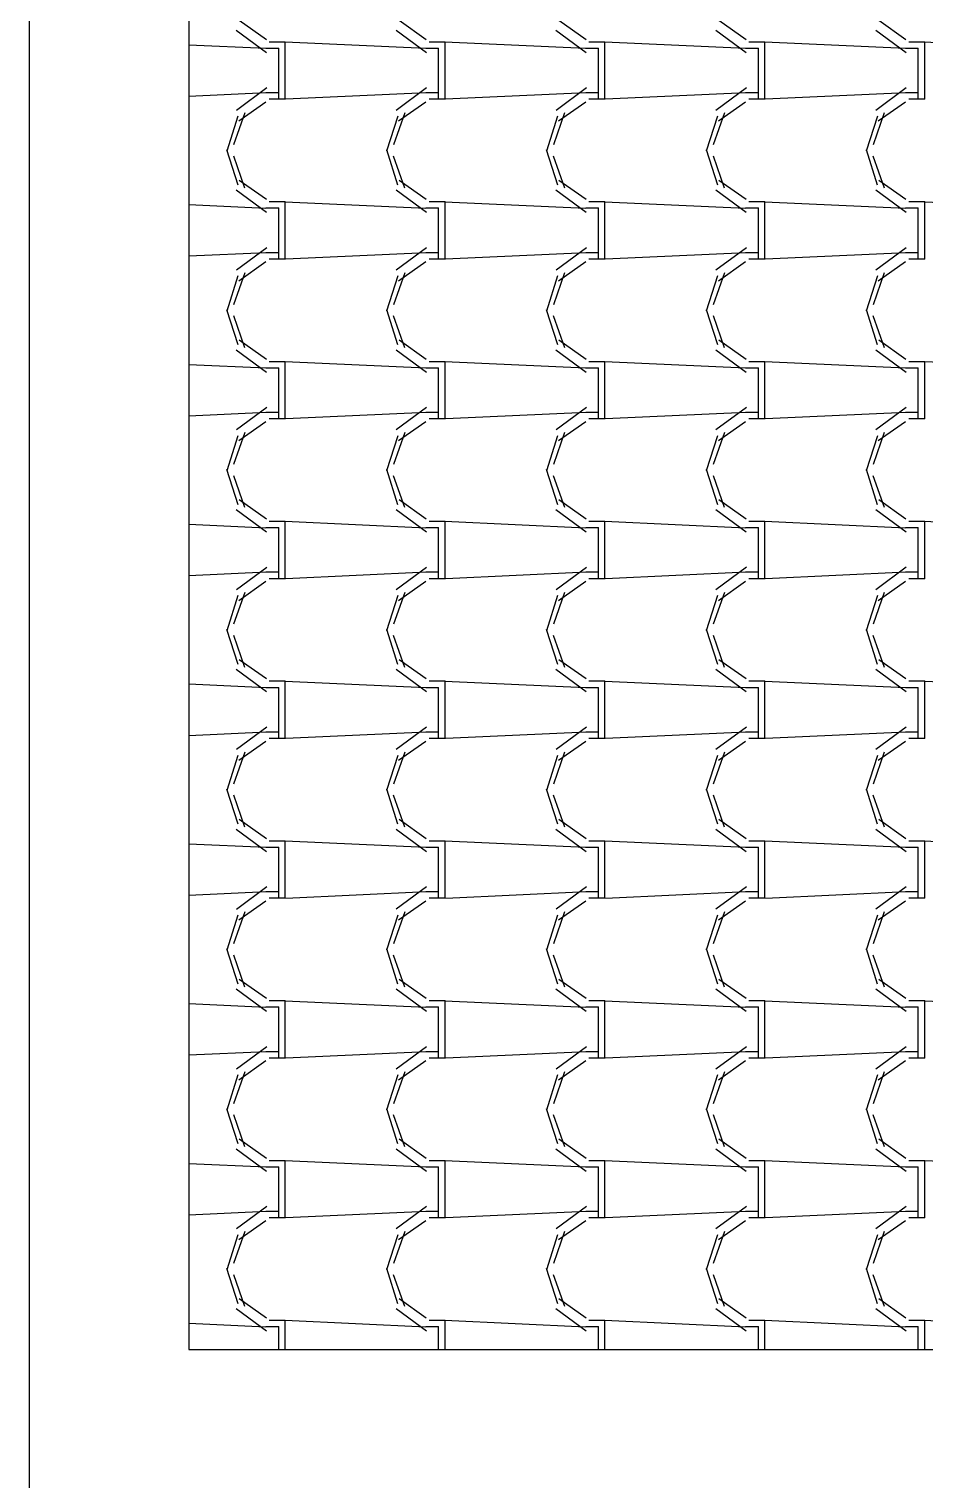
# Model space of a CAD drawing. Header units: millimetres. Extents: x -336 to -33, y -135 to 770.
# Drawn here: x -178.432 to -176.751, y 723.889 to 726.612 of the extents above; entities that cross this region are included whole.
import ezdxf

# ---------------------------------------------------------------- set-up
doc = ezdxf.new("R2010")
doc.units = ezdxf.units.MM
doc.header["$LTSCALE"] = 50
doc.header["$MEASUREMENT"] = 0
doc.layers.add('-HIDRO', color=8, linetype='CONTINUOUS')

msp = doc.modelspace()

# ---------------------------------------------------------------- linework, layer by layer
at = {"layer": '-HIDRO', "linetype": 'Continuous'}
for p, q in [((-178.4324, 747.2511), (-178.4324, 709.8333)), ((-178.1324, 746.9511), (-178.1324, 724.1333)), ((-178.0379, 726.629), (-177.9869, 726.593)), ((-177.7379, 726.629), (-177.6869, 726.593)), ((-177.4379, 726.629), (-177.3869, 726.593)), ((-177.1379, 726.629), (-177.0869, 726.593)), ((-176.8379, 726.629), (-176.7869, 726.593)), ((-178.0436, 726.6104), (-177.9866, 726.5684)), ((-177.9817, 726.5885), (-177.9517, 726.5885)), ((-177.9517, 726.4925), (-177.9517, 726.5885)), ((-177.7436, 726.6104), (-177.6866, 726.5684)), ((-177.6817, 726.5885), (-177.6517, 726.5885)), ((-177.6517, 726.4925), (-177.6517, 726.5885)), ((-177.4436, 726.6104), (-177.3866, 726.5684)), ((-177.3817, 726.5885), (-177.3517, 726.5885)), ((-177.3517, 726.4925), (-177.3517, 726.5885)), ((-177.1436, 726.6104), (-177.0866, 726.5684)), ((-177.0817, 726.5885), (-177.0517, 726.5885)), ((-177.0517, 726.4925), (-177.0517, 726.5885)), ((-176.8436, 726.6104), (-176.7866, 726.5684)), ((-176.7817, 726.5885), (-176.7517, 726.5885)), ((-176.7517, 726.4925), (-176.7517, 726.5885)), ((-177.9879, 726.5757), (-178.1324, 726.5823)), ((-177.9877, 726.5765), (-177.9637, 726.5765)), ((-177.9637, 726.4925), (-177.9637, 726.5765)), ((-177.6879, 726.5757), (-177.9519, 726.5877)), ((-177.6877, 726.5765), (-177.6637, 726.5765)), ((-177.6637, 726.4925), (-177.6637, 726.5765)), ((-177.3879, 726.5757), (-177.6519, 726.5877)), ((-177.3877, 726.5765), (-177.3637, 726.5765)), ((-177.3637, 726.4925), (-177.3637, 726.5765)), ((-177.0879, 726.5757), (-177.3519, 726.5877)), ((-177.0877, 726.5765), (-177.0637, 726.5765)), ((-177.0637, 726.4925), (-177.0637, 726.5765)), ((-176.7879, 726.5757), (-177.0519, 726.5877)), ((-176.7877, 726.5765), (-176.7637, 726.5765)), ((-176.7637, 726.4925), (-176.7637, 726.5765)), ((-176.4879, 726.5757), (-176.7519, 726.5877)), ((-177.9866, 726.4925), (-178.1324, 726.4858)), ((-177.9863, 726.5018), (-178.0433, 726.4598)), ((-177.9637, 726.4925), (-177.9877, 726.4925)), ((-177.9517, 726.4805), (-177.9817, 726.4805)), ((-177.9637, 726.4805), (-177.9637, 726.4925)), ((-177.9517, 726.4805), (-177.9517, 726.4925)), ((-177.6866, 726.4925), (-177.9506, 726.4805)), ((-177.6863, 726.5018), (-177.7433, 726.4598)), ((-177.6637, 726.4925), (-177.6877, 726.4925)), ((-177.6517, 726.4805), (-177.6817, 726.4805)), ((-177.6637, 726.4805), (-177.6637, 726.4925)), ((-177.6517, 726.4805), (-177.6517, 726.4925)), ((-177.3866, 726.4925), (-177.6506, 726.4805)), ((-177.3863, 726.5018), (-177.4433, 726.4598)), ((-177.3637, 726.4925), (-177.3877, 726.4925)), ((-177.3517, 726.4805), (-177.3817, 726.4805)), ((-177.3637, 726.4805), (-177.3637, 726.4925)), ((-177.3517, 726.4805), (-177.3517, 726.4925)), ((-177.0866, 726.4925), (-177.3506, 726.4805)), ((-177.0863, 726.5018), (-177.1433, 726.4598)), ((-177.0637, 726.4925), (-177.0877, 726.4925)), ((-177.0517, 726.4805), (-177.0817, 726.4805)), ((-177.0637, 726.4805), (-177.0637, 726.4925)), ((-177.0517, 726.4805), (-177.0517, 726.4925)), ((-176.7866, 726.4925), (-177.0506, 726.4805)), ((-176.7863, 726.5018), (-176.8433, 726.4598)), ((-176.7637, 726.4925), (-176.7877, 726.4925)), ((-176.7517, 726.4805), (-176.7817, 726.4805)), ((-176.7637, 726.4805), (-176.7637, 726.4925)), ((-176.7517, 726.4805), (-176.7517, 726.4925)), ((-178.0274, 726.4549), (-178.0484, 726.3949)), ((-177.9878, 726.4752), (-178.0388, 726.4392)), ((-177.7274, 726.4549), (-177.7484, 726.3949)), ((-177.6878, 726.4752), (-177.7388, 726.4392)), ((-177.4274, 726.4549), (-177.4484, 726.3949)), ((-177.3878, 726.4752), (-177.4388, 726.4392)), ((-177.1274, 726.4549), (-177.1484, 726.3949)), ((-177.0878, 726.4752), (-177.1388, 726.4392)), ((-176.8274, 726.4549), (-176.8484, 726.3949)), ((-176.7878, 726.4752), (-176.8388, 726.4392)), ((-178.0405, 726.4489), (-178.0615, 726.3829)), ((-177.7405, 726.4489), (-177.7615, 726.3829)), ((-177.4405, 726.4489), (-177.4615, 726.3829)), ((-177.1405, 726.4489), (-177.1615, 726.3829)), ((-176.8405, 726.4489), (-176.8615, 726.3829)), ((-178.0617, 726.3861), (-178.0407, 726.3201)), ((-178.0488, 726.3746), (-178.0278, 726.3146)), ((-177.7617, 726.3861), (-177.7407, 726.3201)), ((-177.7488, 726.3746), (-177.7278, 726.3146)), ((-177.4617, 726.3861), (-177.4407, 726.3201)), ((-177.4488, 726.3746), (-177.4278, 726.3146)), ((-177.1617, 726.3861), (-177.1407, 726.3201)), ((-177.1488, 726.3746), (-177.1278, 726.3146)), ((-176.8617, 726.3861), (-176.8407, 726.3201)), ((-176.8487, 726.3746), (-176.8277, 726.3146)), ((-178.0379, 726.329), (-177.9869, 726.293)), ((-177.7379, 726.329), (-177.6869, 726.293)), ((-177.4379, 726.329), (-177.3869, 726.293)), ((-177.1379, 726.329), (-177.0869, 726.293)), ((-176.8379, 726.329), (-176.7869, 726.293)), ((-178.0436, 726.3105), (-177.9866, 726.2685)), ((-177.7436, 726.3104), (-177.6866, 726.2684)), ((-177.4436, 726.3104), (-177.3866, 726.2684)), ((-177.1436, 726.3104), (-177.0866, 726.2684)), ((-176.8436, 726.3104), (-176.7866, 726.2684)), ((-177.9879, 726.2757), (-178.1324, 726.2823)), ((-177.9877, 726.2765), (-177.9637, 726.2765)), ((-177.9817, 726.2885), (-177.9517, 726.2885)), ((-177.9637, 726.1925), (-177.9637, 726.2765)), ((-177.6879, 726.2757), (-177.9519, 726.2877)), ((-177.9517, 726.1925), (-177.9517, 726.2885)), ((-177.6877, 726.2765), (-177.6637, 726.2765)), ((-177.6817, 726.2885), (-177.6517, 726.2885)), ((-177.6637, 726.1925), (-177.6637, 726.2765)), ((-177.3879, 726.2757), (-177.6519, 726.2877)), ((-177.6517, 726.1925), (-177.6517, 726.2885)), ((-177.3877, 726.2765), (-177.3637, 726.2765)), ((-177.3817, 726.2885), (-177.3517, 726.2885)), ((-177.3637, 726.1925), (-177.3637, 726.2765)), ((-177.0879, 726.2757), (-177.3519, 726.2877)), ((-177.3517, 726.1925), (-177.3517, 726.2885)), ((-177.0877, 726.2765), (-177.0637, 726.2765)), ((-177.0817, 726.2885), (-177.0517, 726.2885)), ((-177.0637, 726.1925), (-177.0637, 726.2765)), ((-176.7879, 726.2757), (-177.0519, 726.2877)), ((-177.0517, 726.1925), (-177.0517, 726.2885)), ((-176.7877, 726.2765), (-176.7637, 726.2765)), ((-176.7817, 726.2885), (-176.7517, 726.2885)), ((-176.7637, 726.1925), (-176.7637, 726.2765)), ((-176.4879, 726.2757), (-176.7519, 726.2877)), ((-176.7517, 726.1925), (-176.7517, 726.2885)), ((-177.9866, 726.1925), (-178.1324, 726.1858)), ((-177.9863, 726.2018), (-178.0433, 726.1598)), ((-177.9637, 726.1925), (-177.9877, 726.1925)), ((-177.9517, 726.1805), (-177.9817, 726.1805)), ((-177.9637, 726.1805), (-177.9637, 726.1925)), ((-177.9517, 726.1805), (-177.9517, 726.1925)), ((-177.6866, 726.1925), (-177.9506, 726.1805)), ((-177.6863, 726.2018), (-177.7433, 726.1598)), ((-177.6637, 726.1925), (-177.6877, 726.1925)), ((-177.6517, 726.1805), (-177.6817, 726.1805)), ((-177.6637, 726.1805), (-177.6637, 726.1925)), ((-177.6517, 726.1805), (-177.6517, 726.1925)), ((-177.3866, 726.1925), (-177.6506, 726.1805)), ((-177.3863, 726.2018), (-177.4433, 726.1598)), ((-177.3637, 726.1925), (-177.3877, 726.1925)), ((-177.3517, 726.1805), (-177.3817, 726.1805)), ((-177.3637, 726.1805), (-177.3637, 726.1925)), ((-177.3517, 726.1805), (-177.3517, 726.1925)), ((-177.0866, 726.1925), (-177.3506, 726.1805)), ((-177.0863, 726.2018), (-177.1433, 726.1598)), ((-177.0637, 726.1925), (-177.0877, 726.1925)), ((-177.0517, 726.1805), (-177.0817, 726.1805)), ((-177.0637, 726.1805), (-177.0637, 726.1925)), ((-177.0517, 726.1805), (-177.0517, 726.1925)), ((-176.7866, 726.1925), (-177.0506, 726.1805)), ((-176.7863, 726.2018), (-176.8433, 726.1598)), ((-176.7637, 726.1925), (-176.7877, 726.1925)), ((-176.7517, 726.1805), (-176.7817, 726.1805)), ((-176.7637, 726.1805), (-176.7637, 726.1925)), ((-176.7517, 726.1805), (-176.7517, 726.1925)), ((-178.0274, 726.1549), (-178.0484, 726.0949)), ((-177.9878, 726.1752), (-178.0388, 726.1392)), ((-177.7274, 726.1549), (-177.7484, 726.0949)), ((-177.6878, 726.1752), (-177.7388, 726.1392)), ((-177.4274, 726.1549), (-177.4484, 726.0949)), ((-177.3878, 726.1752), (-177.4388, 726.1392)), ((-177.1274, 726.1549), (-177.1484, 726.0949)), ((-177.0878, 726.1752), (-177.1388, 726.1392)), ((-176.8274, 726.1549), (-176.8484, 726.0949)), ((-176.7878, 726.1752), (-176.8388, 726.1392)), ((-178.0405, 726.1489), (-178.0615, 726.0829)), ((-177.7405, 726.1489), (-177.7615, 726.0829)), ((-177.4405, 726.1489), (-177.4615, 726.0829)), ((-177.1405, 726.1489), (-177.1615, 726.0829)), ((-176.8405, 726.1489), (-176.8615, 726.0829)), ((-178.0617, 726.0861), (-178.0407, 726.0201)), ((-178.0488, 726.0746), (-178.0278, 726.0146)), ((-177.7617, 726.0861), (-177.7407, 726.0201)), ((-177.7488, 726.0746), (-177.7278, 726.0146)), ((-177.4617, 726.0861), (-177.4407, 726.0201)), ((-177.4488, 726.0746), (-177.4278, 726.0146)), ((-177.1617, 726.0861), (-177.1407, 726.0201)), ((-177.1488, 726.0746), (-177.1278, 726.0146)), ((-176.8617, 726.0861), (-176.8407, 726.0201)), ((-176.8488, 726.0746), (-176.8278, 726.0146)), ((-178.0379, 726.029), (-177.9869, 725.993)), ((-177.7379, 726.029), (-177.6869, 725.993)), ((-177.4379, 726.029), (-177.3869, 725.993)), ((-177.1379, 726.029), (-177.0869, 725.993)), ((-176.8379, 726.029), (-176.7869, 725.993)), ((-178.0436, 726.0105), (-177.9866, 725.9685)), ((-177.7436, 726.0105), (-177.6866, 725.9685)), ((-177.4436, 726.0105), (-177.3866, 725.9685)), ((-177.1436, 726.0104), (-177.0866, 725.9684)), ((-176.8436, 726.0104), (-176.7866, 725.9684)), ((-177.9879, 725.9757), (-178.1324, 725.9823)), ((-177.9877, 725.9765), (-177.9637, 725.9765)), ((-177.9817, 725.9885), (-177.9517, 725.9885)), ((-177.9637, 725.8925), (-177.9637, 725.9765)), ((-177.6879, 725.9757), (-177.9519, 725.9877)), ((-177.9517, 725.8925), (-177.9517, 725.9885)), ((-177.6877, 725.9765), (-177.6637, 725.9765)), ((-177.6817, 725.9885), (-177.6517, 725.9885)), ((-177.6637, 725.8925), (-177.6637, 725.9765)), ((-177.3879, 725.9757), (-177.6519, 725.9877)), ((-177.6517, 725.8925), (-177.6517, 725.9885)), ((-177.3877, 725.9765), (-177.3637, 725.9765)), ((-177.3817, 725.9885), (-177.3517, 725.9885)), ((-177.3637, 725.8925), (-177.3637, 725.9765)), ((-177.0879, 725.9757), (-177.3519, 725.9877)), ((-177.3517, 725.8925), (-177.3517, 725.9885)), ((-177.0877, 725.9765), (-177.0637, 725.9765)), ((-177.0817, 725.9885), (-177.0517, 725.9885)), ((-177.0637, 725.8925), (-177.0637, 725.9765)), ((-176.7879, 725.9757), (-177.0519, 725.9877)), ((-177.0517, 725.8925), (-177.0517, 725.9885)), ((-176.7877, 725.9765), (-176.7637, 725.9765)), ((-176.7817, 725.9885), (-176.7517, 725.9885)), ((-176.7637, 725.8925), (-176.7637, 725.9765)), ((-176.4879, 725.9757), (-176.7519, 725.9877)), ((-176.7517, 725.8925), (-176.7517, 725.9885)), ((-177.9865, 725.8925), (-178.1324, 725.8858)), ((-177.9863, 725.9018), (-178.0433, 725.8598)), ((-177.9637, 725.8925), (-177.9877, 725.8925)), ((-177.9517, 725.8805), (-177.9817, 725.8805)), ((-177.9637, 725.8805), (-177.9637, 725.8925)), ((-177.9517, 725.8805), (-177.9517, 725.8925)), ((-177.6865, 725.8925), (-177.9505, 725.8805)), ((-177.6863, 725.9018), (-177.7433, 725.8598)), ((-177.6637, 725.8925), (-177.6877, 725.8925)), ((-177.6517, 725.8805), (-177.6817, 725.8805)), ((-177.6637, 725.8805), (-177.6637, 725.8925)), ((-177.6517, 725.8805), (-177.6517, 725.8925)), ((-177.3865, 725.8925), (-177.6505, 725.8805)), ((-177.3863, 725.9018), (-177.4433, 725.8598)), ((-177.3637, 725.8925), (-177.3877, 725.8925)), ((-177.3517, 725.8805), (-177.3817, 725.8805)), ((-177.3637, 725.8805), (-177.3637, 725.8925)), ((-177.3517, 725.8805), (-177.3517, 725.8925)), ((-177.0865, 725.8925), (-177.3505, 725.8805)), ((-177.0863, 725.9018), (-177.1433, 725.8598)), ((-177.0637, 725.8925), (-177.0877, 725.8925)), ((-177.0517, 725.8805), (-177.0817, 725.8805)), ((-177.0637, 725.8805), (-177.0637, 725.8925)), ((-177.0517, 725.8805), (-177.0517, 725.8925)), ((-176.7865, 725.8925), (-177.0505, 725.8805)), ((-176.7863, 725.9019), (-176.8433, 725.8599)), ((-176.7637, 725.8925), (-176.7877, 725.8925)), ((-176.7517, 725.8805), (-176.7817, 725.8805)), ((-176.7637, 725.8805), (-176.7637, 725.8925)), ((-176.7517, 725.8805), (-176.7517, 725.8925)), ((-178.0274, 725.8549), (-178.0484, 725.7949)), ((-177.9878, 725.8752), (-178.0388, 725.8392)), ((-177.7274, 725.8549), (-177.7484, 725.7949)), ((-177.6878, 725.8752), (-177.7388, 725.8392)), ((-177.4274, 725.8549), (-177.4484, 725.7949)), ((-177.3878, 725.8752), (-177.4388, 725.8392)), ((-177.1274, 725.8549), (-177.1484, 725.7949)), ((-177.0878, 725.8752), (-177.1388, 725.8392)), ((-176.8274, 725.8549), (-176.8484, 725.7949)), ((-176.7878, 725.8752), (-176.8388, 725.8392)), ((-178.0405, 725.8489), (-178.0615, 725.7829)), ((-177.7405, 725.8489), (-177.7615, 725.7829)), ((-177.4405, 725.8489), (-177.4615, 725.7829)), ((-177.1405, 725.8489), (-177.1615, 725.7829)), ((-176.8405, 725.8489), (-176.8615, 725.7829)), ((-178.0617, 725.7861), (-178.0407, 725.7201)), ((-178.0488, 725.7746), (-178.0278, 725.7146)), ((-177.7617, 725.7861), (-177.7407, 725.7201)), ((-177.7488, 725.7746), (-177.7278, 725.7146)), ((-177.4617, 725.7861), (-177.4407, 725.7201)), ((-177.4488, 725.7746), (-177.4278, 725.7146)), ((-177.1617, 725.7861), (-177.1407, 725.7201)), ((-177.1488, 725.7746), (-177.1278, 725.7146)), ((-176.8617, 725.7861), (-176.8407, 725.7201)), ((-176.8488, 725.7746), (-176.8278, 725.7146)), ((-178.0379, 725.729), (-177.9869, 725.693)), ((-177.7379, 725.729), (-177.6869, 725.693)), ((-177.4379, 725.729), (-177.3869, 725.693)), ((-177.1379, 725.729), (-177.0869, 725.693)), ((-176.8379, 725.729), (-176.7869, 725.693)), ((-178.0436, 725.7105), (-177.9866, 725.6685)), ((-177.7436, 725.7105), (-177.6866, 725.6685)), ((-177.4436, 725.7105), (-177.3866, 725.6685)), ((-177.1436, 725.7105), (-177.0866, 725.6685)), ((-176.8436, 725.7104), (-176.7866, 725.6684)), ((-177.9879, 725.6757), (-178.1324, 725.6823)), ((-177.9877, 725.6765), (-177.9637, 725.6765)), ((-177.9817, 725.6885), (-177.9517, 725.6885)), ((-177.9637, 725.5925), (-177.9637, 725.6765)), ((-177.6879, 725.6757), (-177.9519, 725.6877)), ((-177.9517, 725.5925), (-177.9517, 725.6885)), ((-177.6877, 725.6765), (-177.6637, 725.6765)), ((-177.6817, 725.6885), (-177.6517, 725.6885)), ((-177.6637, 725.5925), (-177.6637, 725.6765)), ((-177.3879, 725.6757), (-177.6519, 725.6877)), ((-177.6517, 725.5925), (-177.6517, 725.6885)), ((-177.3877, 725.6765), (-177.3637, 725.6765)), ((-177.3817, 725.6885), (-177.3517, 725.6885)), ((-177.3637, 725.5925), (-177.3637, 725.6765)), ((-177.0879, 725.6757), (-177.3519, 725.6877)), ((-177.3517, 725.5925), (-177.3517, 725.6885)), ((-177.0877, 725.6765), (-177.0637, 725.6765)), ((-177.0817, 725.6885), (-177.0517, 725.6885)), ((-177.0637, 725.5925), (-177.0637, 725.6765)), ((-176.7879, 725.6757), (-177.0519, 725.6877)), ((-177.0517, 725.5925), (-177.0517, 725.6885)), ((-176.7877, 725.6765), (-176.7637, 725.6765)), ((-176.7817, 725.6885), (-176.7517, 725.6885)), ((-176.7637, 725.5925), (-176.7637, 725.6765)), ((-176.4879, 725.6757), (-176.7519, 725.6877)), ((-176.7517, 725.5925), (-176.7517, 725.6885)), ((-177.9865, 725.5925), (-178.1324, 725.5858)), ((-177.9863, 725.6018), (-178.0433, 725.5598)), ((-177.9637, 725.5925), (-177.9877, 725.5925)), ((-177.9637, 725.5805), (-177.9637, 725.5925)), ((-177.9517, 725.5805), (-177.9517, 725.5925)), ((-177.6865, 725.5925), (-177.9505, 725.5805)), ((-177.6863, 725.6018), (-177.7433, 725.5598)), ((-177.6637, 725.5925), (-177.6877, 725.5925)), ((-177.6637, 725.5805), (-177.6637, 725.5925)), ((-177.6517, 725.5805), (-177.6517, 725.5925)), ((-177.3865, 725.5925), (-177.6505, 725.5805)), ((-177.3863, 725.6018), (-177.4433, 725.5598)), ((-177.3637, 725.5925), (-177.3877, 725.5925)), ((-177.3637, 725.5805), (-177.3637, 725.5925)), ((-177.3517, 725.5805), (-177.3517, 725.5925)), ((-177.0865, 725.5925), (-177.3505, 725.5805)), ((-177.0863, 725.6019), (-177.1433, 725.5599)), ((-177.0637, 725.5925), (-177.0877, 725.5925)), ((-177.0637, 725.5805), (-177.0637, 725.5925)), ((-177.0517, 725.5805), (-177.0517, 725.5925)), ((-176.7865, 725.5925), (-177.0505, 725.5805)), ((-176.7863, 725.6019), (-176.8433, 725.5599)), ((-176.7637, 725.5925), (-176.7877, 725.5925)), ((-176.7637, 725.5805), (-176.7637, 725.5925)), ((-176.7517, 725.5805), (-176.7517, 725.5925)), ((-178.0274, 725.5549), (-178.0484, 725.4949)), ((-177.9878, 725.5752), (-178.0388, 725.5392)), ((-177.9517, 725.5805), (-177.9817, 725.5805)), ((-177.7274, 725.5549), (-177.7484, 725.4949)), ((-177.6878, 725.5752), (-177.7388, 725.5392)), ((-177.6517, 725.5805), (-177.6817, 725.5805)), ((-177.4274, 725.5549), (-177.4484, 725.4949)), ((-177.3878, 725.5752), (-177.4388, 725.5392)), ((-177.3517, 725.5805), (-177.3817, 725.5805)), ((-177.1274, 725.5549), (-177.1484, 725.4949)), ((-177.0878, 725.5752), (-177.1388, 725.5392)), ((-177.0517, 725.5805), (-177.0817, 725.5805)), ((-176.8274, 725.5549), (-176.8484, 725.4949)), ((-176.7878, 725.5752), (-176.8388, 725.5392)), ((-176.7517, 725.5805), (-176.7817, 725.5805)), ((-178.0405, 725.5489), (-178.0615, 725.4829)), ((-177.7405, 725.5489), (-177.7615, 725.4829)), ((-177.4405, 725.5489), (-177.4615, 725.4829)), ((-177.1405, 725.5489), (-177.1615, 725.4829)), ((-176.8405, 725.5489), (-176.8615, 725.4829)), ((-178.0617, 725.4861), (-178.0407, 725.4201)), ((-178.0488, 725.4746), (-178.0278, 725.4146)), ((-177.7617, 725.4861), (-177.7407, 725.4201)), ((-177.7488, 725.4746), (-177.7278, 725.4146)), ((-177.4617, 725.4861), (-177.4407, 725.4201)), ((-177.4488, 725.4746), (-177.4278, 725.4146)), ((-177.1617, 725.4861), (-177.1407, 725.4201)), ((-177.1488, 725.4746), (-177.1278, 725.4146)), ((-176.8617, 725.4861), (-176.8407, 725.4201)), ((-176.8488, 725.4746), (-176.8278, 725.4146)), ((-178.0379, 725.429), (-177.9869, 725.393)), ((-177.7379, 725.429), (-177.6869, 725.393)), ((-177.4379, 725.429), (-177.3869, 725.393)), ((-177.1379, 725.429), (-177.0869, 725.393)), ((-176.8379, 725.429), (-176.7869, 725.393)), ((-178.0436, 725.4105), (-177.9866, 725.3685)), ((-177.7436, 725.4105), (-177.6866, 725.3685)), ((-177.4436, 725.4105), (-177.3866, 725.3685)), ((-177.1436, 725.4105), (-177.0866, 725.3685)), ((-176.8436, 725.4105), (-176.7866, 725.3685)), ((-177.9879, 725.3757), (-178.1324, 725.3823)), ((-177.9877, 725.3765), (-177.9637, 725.3765)), ((-177.9817, 725.3885), (-177.9517, 725.3885)), ((-177.9637, 725.2925), (-177.9637, 725.3765)), ((-177.6879, 725.3757), (-177.9519, 725.3877)), ((-177.9517, 725.2925), (-177.9517, 725.3885)), ((-177.6877, 725.3765), (-177.6637, 725.3765)), ((-177.6817, 725.3885), (-177.6517, 725.3885)), ((-177.6637, 725.2925), (-177.6637, 725.3765)), ((-177.3879, 725.3757), (-177.6519, 725.3877)), ((-177.6517, 725.2925), (-177.6517, 725.3885)), ((-177.3877, 725.3765), (-177.3637, 725.3765)), ((-177.3817, 725.3885), (-177.3517, 725.3885)), ((-177.3637, 725.2925), (-177.3637, 725.3765)), ((-177.0879, 725.3757), (-177.3519, 725.3877)), ((-177.3517, 725.2925), (-177.3517, 725.3885)), ((-177.0877, 725.3765), (-177.0637, 725.3765)), ((-177.0817, 725.3885), (-177.0517, 725.3885)), ((-177.0637, 725.2925), (-177.0637, 725.3765)), ((-176.7879, 725.3757), (-177.0519, 725.3877)), ((-177.0517, 725.2925), (-177.0517, 725.3885)), ((-176.7877, 725.3765), (-176.7637, 725.3765)), ((-176.7817, 725.3885), (-176.7517, 725.3885)), ((-176.7637, 725.2925), (-176.7637, 725.3765)), ((-176.4879, 725.3757), (-176.7519, 725.3877)), ((-176.7517, 725.2925), (-176.7517, 725.3885)), ((-177.9865, 725.2925), (-178.1324, 725.2858)), ((-177.9863, 725.3018), (-178.0433, 725.2598)), ((-177.9637, 725.2925), (-177.9877, 725.2925)), ((-177.9637, 725.2805), (-177.9637, 725.2925)), ((-177.9517, 725.2805), (-177.9517, 725.2925)), ((-177.6865, 725.2925), (-177.9505, 725.2805)), ((-177.6863, 725.3018), (-177.7433, 725.2598)), ((-177.6637, 725.2925), (-177.6877, 725.2925)), ((-177.6637, 725.2805), (-177.6637, 725.2925)), ((-177.6517, 725.2805), (-177.6517, 725.2925)), ((-177.3865, 725.2925), (-177.6505, 725.2805)), ((-177.3863, 725.3019), (-177.4433, 725.2599)), ((-177.3637, 725.2925), (-177.3877, 725.2925)), ((-177.3637, 725.2805), (-177.3637, 725.2925)), ((-177.3517, 725.2805), (-177.3517, 725.2925)), ((-177.0865, 725.2925), (-177.3505, 725.2805)), ((-177.0863, 725.3019), (-177.1433, 725.2599)), ((-177.0637, 725.2925), (-177.0877, 725.2925)), ((-177.0637, 725.2805), (-177.0637, 725.2925)), ((-177.0517, 725.2805), (-177.0517, 725.2925)), ((-176.7865, 725.2925), (-177.0505, 725.2805)), ((-176.7863, 725.3019), (-176.8433, 725.2599)), ((-176.7637, 725.2925), (-176.7877, 725.2925)), ((-176.7637, 725.2805), (-176.7637, 725.2925)), ((-176.7517, 725.2805), (-176.7517, 725.2925)), ((-178.0274, 725.2549), (-178.0484, 725.1949)), ((-177.9878, 725.2752), (-178.0388, 725.2392)), ((-177.9517, 725.2805), (-177.9817, 725.2805)), ((-177.7274, 725.2549), (-177.7484, 725.1949)), ((-177.6878, 725.2752), (-177.7388, 725.2392)), ((-177.6517, 725.2805), (-177.6817, 725.2805)), ((-177.4274, 725.2549), (-177.4484, 725.1949)), ((-177.3878, 725.2752), (-177.4388, 725.2392)), ((-177.3517, 725.2805), (-177.3817, 725.2805)), ((-177.1274, 725.2549), (-177.1484, 725.1949)), ((-177.0878, 725.2752), (-177.1388, 725.2392)), ((-177.0517, 725.2805), (-177.0817, 725.2805)), ((-176.8274, 725.2549), (-176.8484, 725.1949)), ((-176.7878, 725.2752), (-176.8388, 725.2392)), ((-176.7517, 725.2805), (-176.7817, 725.2805)), ((-178.0405, 725.2489), (-178.0615, 725.1829)), ((-177.7405, 725.2489), (-177.7615, 725.1829)), ((-177.4405, 725.2489), (-177.4615, 725.1829)), ((-177.1405, 725.2489), (-177.1615, 725.1829)), ((-176.8405, 725.2489), (-176.8615, 725.1829)), ((-178.0617, 725.1861), (-178.0407, 725.1201)), ((-178.0488, 725.1746), (-178.0278, 725.1146)), ((-177.7617, 725.1861), (-177.7407, 725.1201)), ((-177.7488, 725.1746), (-177.7278, 725.1146)), ((-177.4617, 725.1861), (-177.4407, 725.1201)), ((-177.4488, 725.1746), (-177.4278, 725.1146)), ((-177.1617, 725.1861), (-177.1407, 725.1201)), ((-177.1488, 725.1746), (-177.1278, 725.1146)), ((-176.8617, 725.1861), (-176.8407, 725.1201)), ((-176.8488, 725.1746), (-176.8278, 725.1146)), ((-178.0379, 725.129), (-177.9869, 725.093)), ((-177.7379, 725.129), (-177.6869, 725.093)), ((-177.4379, 725.129), (-177.3869, 725.093)), ((-177.1379, 725.129), (-177.0869, 725.093)), ((-176.8379, 725.129), (-176.7869, 725.093)), ((-178.0436, 725.1105), (-177.9866, 725.0685)), ((-177.7436, 725.1105), (-177.6866, 725.0685)), ((-177.4436, 725.1105), (-177.3866, 725.0685)), ((-177.1436, 725.1105), (-177.0866, 725.0685)), ((-176.8436, 725.1105), (-176.7866, 725.0685)), ((-177.9879, 725.0757), (-178.1324, 725.0823)), ((-177.9877, 725.0765), (-177.9637, 725.0765)), ((-177.9817, 725.0885), (-177.9517, 725.0885)), ((-177.9637, 724.9925), (-177.9637, 725.0765)), ((-177.6879, 725.0757), (-177.9519, 725.0877)), ((-177.9517, 724.9925), (-177.9517, 725.0885)), ((-177.6877, 725.0765), (-177.6637, 725.0765)), ((-177.6817, 725.0885), (-177.6517, 725.0885)), ((-177.6637, 724.9925), (-177.6637, 725.0765)), ((-177.3879, 725.0757), (-177.6519, 725.0877)), ((-177.6517, 724.9925), (-177.6517, 725.0885)), ((-177.3877, 725.0765), (-177.3637, 725.0765)), ((-177.3817, 725.0885), (-177.3517, 725.0885)), ((-177.3637, 724.9925), (-177.3637, 725.0765)), ((-177.0879, 725.0757), (-177.3519, 725.0877)), ((-177.3517, 724.9925), (-177.3517, 725.0885)), ((-177.0877, 725.0765), (-177.0637, 725.0765)), ((-177.0817, 725.0885), (-177.0517, 725.0885)), ((-177.0637, 724.9925), (-177.0637, 725.0765)), ((-176.7879, 725.0757), (-177.0519, 725.0877)), ((-177.0517, 724.9925), (-177.0517, 725.0885)), ((-176.7877, 725.0765), (-176.7637, 725.0765)), ((-176.7817, 725.0885), (-176.7517, 725.0885)), ((-176.7637, 724.9925), (-176.7637, 725.0765)), ((-176.4879, 725.0757), (-176.7519, 725.0877)), ((-176.7517, 724.9925), (-176.7517, 725.0885)), ((-177.9865, 724.9924), (-178.1324, 724.9858)), ((-177.9863, 725.0018), (-178.0433, 724.9598)), ((-177.9637, 724.9925), (-177.9877, 724.9925)), ((-177.9637, 724.9805), (-177.9637, 724.9925)), ((-177.9517, 724.9805), (-177.9517, 724.9925)), ((-177.6865, 724.9924), (-177.9505, 724.9804)), ((-177.6863, 725.0019), (-177.7433, 724.9599)), ((-177.6637, 724.9925), (-177.6877, 724.9925)), ((-177.6637, 724.9805), (-177.6637, 724.9925)), ((-177.6517, 724.9805), (-177.6517, 724.9925)), ((-177.3865, 724.9924), (-177.6505, 724.9804)), ((-177.3863, 725.0019), (-177.4433, 724.9599)), ((-177.3637, 724.9925), (-177.3877, 724.9925)), ((-177.3637, 724.9805), (-177.3637, 724.9925)), ((-177.3517, 724.9805), (-177.3517, 724.9925)), ((-177.0865, 724.9924), (-177.3505, 724.9804)), ((-177.0863, 725.0019), (-177.1433, 724.9599)), ((-177.0637, 724.9925), (-177.0877, 724.9925)), ((-177.0637, 724.9805), (-177.0637, 724.9925)), ((-177.0517, 724.9805), (-177.0517, 724.9925)), ((-176.7865, 724.9924), (-177.0505, 724.9804)), ((-176.7863, 725.0019), (-176.8433, 724.9599)), ((-176.7637, 724.9925), (-176.7877, 724.9925)), ((-176.7637, 724.9805), (-176.7637, 724.9925)), ((-176.7517, 724.9805), (-176.7517, 724.9925)), ((-178.0274, 724.9549), (-178.0484, 724.8949)), ((-177.9878, 724.9752), (-178.0388, 724.9392)), ((-177.9517, 724.9805), (-177.9817, 724.9805)), ((-177.7274, 724.9549), (-177.7484, 724.8949)), ((-177.6878, 724.9752), (-177.7388, 724.9392)), ((-177.6517, 724.9805), (-177.6817, 724.9805)), ((-177.4274, 724.9549), (-177.4484, 724.8949)), ((-177.3878, 724.9752), (-177.4388, 724.9392)), ((-177.3517, 724.9805), (-177.3817, 724.9805)), ((-177.1274, 724.9549), (-177.1484, 724.8949)), ((-177.0878, 724.9752), (-177.1388, 724.9392)), ((-177.0517, 724.9805), (-177.0817, 724.9805)), ((-176.8274, 724.9549), (-176.8484, 724.8949)), ((-176.7878, 724.9752), (-176.8388, 724.9392)), ((-176.7517, 724.9805), (-176.7817, 724.9805)), ((-178.0405, 724.9489), (-178.0615, 724.8829)), ((-177.7405, 724.9489), (-177.7615, 724.8829)), ((-177.4405, 724.9489), (-177.4615, 724.8829)), ((-177.1405, 724.9489), (-177.1615, 724.8829)), ((-176.8405, 724.9489), (-176.8615, 724.8829)), ((-178.0617, 724.8861), (-178.0407, 724.8201)), ((-178.0488, 724.8746), (-178.0278, 724.8146)), ((-177.7617, 724.8861), (-177.7407, 724.8201)), ((-177.7488, 724.8746), (-177.7278, 724.8146)), ((-177.4617, 724.8861), (-177.4407, 724.8201)), ((-177.4488, 724.8746), (-177.4278, 724.8146)), ((-177.1617, 724.8861), (-177.1407, 724.8201)), ((-177.1488, 724.8746), (-177.1278, 724.8146)), ((-176.8617, 724.8861), (-176.8407, 724.8201)), ((-176.8488, 724.8746), (-176.8278, 724.8146)), ((-178.0379, 724.829), (-177.9869, 724.793)), ((-177.7379, 724.829), (-177.6869, 724.793)), ((-177.4379, 724.829), (-177.3869, 724.793)), ((-177.1379, 724.829), (-177.0869, 724.793)), ((-176.8379, 724.829), (-176.7869, 724.793)), ((-178.0436, 724.8105), (-177.9866, 724.7685)), ((-177.7436, 724.8105), (-177.6866, 724.7685)), ((-177.4436, 724.8105), (-177.3866, 724.7685)), ((-177.1436, 724.8105), (-177.0866, 724.7685)), ((-176.8436, 724.8105), (-176.7866, 724.7685)), ((-177.9879, 724.7757), (-178.1324, 724.7823)), ((-177.9877, 724.7765), (-177.9637, 724.7765)), ((-177.9817, 724.7885), (-177.9517, 724.7885)), ((-177.9637, 724.6925), (-177.9637, 724.7765)), ((-177.6879, 724.7757), (-177.9519, 724.7877)), ((-177.9517, 724.6925), (-177.9517, 724.7885)), ((-177.6877, 724.7765), (-177.6637, 724.7765)), ((-177.6817, 724.7885), (-177.6517, 724.7885)), ((-177.6637, 724.6925), (-177.6637, 724.7765)), ((-177.3879, 724.7757), (-177.6519, 724.7877)), ((-177.6517, 724.6925), (-177.6517, 724.7885)), ((-177.3877, 724.7765), (-177.3637, 724.7765)), ((-177.3817, 724.7885), (-177.3517, 724.7885)), ((-177.3637, 724.6925), (-177.3637, 724.7765)), ((-177.0879, 724.7757), (-177.3519, 724.7877)), ((-177.3517, 724.6925), (-177.3517, 724.7885)), ((-177.0877, 724.7765), (-177.0637, 724.7765)), ((-177.0817, 724.7885), (-177.0517, 724.7885)), ((-177.0637, 724.6925), (-177.0637, 724.7765)), ((-176.7879, 724.7757), (-177.0519, 724.7877)), ((-177.0517, 724.6925), (-177.0517, 724.7885)), ((-176.7877, 724.7765), (-176.7637, 724.7765)), ((-176.7817, 724.7885), (-176.7517, 724.7885)), ((-176.7637, 724.6925), (-176.7637, 724.7765)), ((-176.4879, 724.7757), (-176.7519, 724.7877)), ((-176.7517, 724.6925), (-176.7517, 724.7885)), ((-177.9865, 724.6924), (-178.1324, 724.6858)), ((-177.9863, 724.7019), (-178.0433, 724.6599)), ((-177.9637, 724.6925), (-177.9877, 724.6925)), ((-177.9637, 724.6805), (-177.9637, 724.6925)), ((-177.9517, 724.6805), (-177.9517, 724.6925)), ((-177.6865, 724.6924), (-177.9505, 724.6804)), ((-177.6863, 724.7019), (-177.7433, 724.6599)), ((-177.6637, 724.6925), (-177.6877, 724.6925)), ((-177.6637, 724.6805), (-177.6637, 724.6925)), ((-177.6517, 724.6805), (-177.6517, 724.6925)), ((-177.3865, 724.6924), (-177.6505, 724.6804)), ((-177.3863, 724.7019), (-177.4433, 724.6599)), ((-177.3637, 724.6925), (-177.3877, 724.6925)), ((-177.3637, 724.6805), (-177.3637, 724.6925)), ((-177.3517, 724.6805), (-177.3517, 724.6925)), ((-177.0865, 724.6924), (-177.3505, 724.6804)), ((-177.0863, 724.7019), (-177.1433, 724.6599)), ((-177.0637, 724.6925), (-177.0877, 724.6925)), ((-177.0637, 724.6805), (-177.0637, 724.6925)), ((-177.0517, 724.6805), (-177.0517, 724.6925)), ((-176.7865, 724.6924), (-177.0505, 724.6804)), ((-176.7863, 724.7019), (-176.8433, 724.6599)), ((-176.7637, 724.6925), (-176.7877, 724.6925)), ((-176.7637, 724.6805), (-176.7637, 724.6925)), ((-176.7517, 724.6805), (-176.7517, 724.6925)), ((-178.0274, 724.6549), (-178.0484, 724.5949)), ((-177.9878, 724.6752), (-178.0388, 724.6392)), ((-177.9517, 724.6805), (-177.9817, 724.6805)), ((-177.7274, 724.6549), (-177.7484, 724.5949)), ((-177.6878, 724.6752), (-177.7388, 724.6392)), ((-177.6517, 724.6805), (-177.6817, 724.6805)), ((-177.4274, 724.6549), (-177.4484, 724.5949)), ((-177.3878, 724.6752), (-177.4388, 724.6392)), ((-177.3517, 724.6805), (-177.3817, 724.6805)), ((-177.1274, 724.6549), (-177.1484, 724.5949)), ((-177.0878, 724.6752), (-177.1388, 724.6392)), ((-177.0517, 724.6805), (-177.0817, 724.6805)), ((-176.8274, 724.6549), (-176.8484, 724.5949)), ((-176.7878, 724.6752), (-176.8388, 724.6392)), ((-176.7517, 724.6805), (-176.7817, 724.6805)), ((-178.0405, 724.6489), (-178.0615, 724.5829)), ((-177.7405, 724.6489), (-177.7615, 724.5829)), ((-177.4405, 724.6489), (-177.4615, 724.5829)), ((-177.1405, 724.6489), (-177.1615, 724.5829)), ((-176.8405, 724.6489), (-176.8615, 724.5829)), ((-178.0617, 724.5861), (-178.0407, 724.5201)), ((-178.0488, 724.5746), (-178.0278, 724.5146)), ((-177.7617, 724.5861), (-177.7407, 724.5201)), ((-177.7488, 724.5746), (-177.7278, 724.5146)), ((-177.4617, 724.5861), (-177.4407, 724.5201)), ((-177.4488, 724.5746), (-177.4278, 724.5146)), ((-177.1617, 724.5861), (-177.1407, 724.5201)), ((-177.1488, 724.5746), (-177.1278, 724.5146)), ((-176.8617, 724.5861), (-176.8407, 724.5201)), ((-176.8488, 724.5746), (-176.8278, 724.5146)), ((-178.0379, 724.529), (-177.9869, 724.493)), ((-177.7379, 724.529), (-177.6869, 724.493)), ((-177.4379, 724.529), (-177.3869, 724.493)), ((-177.1379, 724.529), (-177.0869, 724.493)), ((-176.8379, 724.529), (-176.7869, 724.493)), ((-178.0436, 724.5105), (-177.9866, 724.4685)), ((-177.7436, 724.5105), (-177.6866, 724.4685)), ((-177.4436, 724.5105), (-177.3866, 724.4685)), ((-177.1436, 724.5105), (-177.0866, 724.4685)), ((-176.8436, 724.5105), (-176.7866, 724.4685)), ((-177.9879, 724.4757), (-178.1324, 724.4823)), ((-177.9877, 724.4765), (-177.9637, 724.4765)), ((-177.9817, 724.4885), (-177.9517, 724.4885)), ((-177.9637, 724.3925), (-177.9637, 724.4765)), ((-177.6879, 724.4757), (-177.9519, 724.4877)), ((-177.9517, 724.3925), (-177.9517, 724.4885)), ((-177.6877, 724.4765), (-177.6637, 724.4765)), ((-177.6817, 724.4885), (-177.6517, 724.4885)), ((-177.6637, 724.3925), (-177.6637, 724.4765)), ((-177.3879, 724.4757), (-177.6519, 724.4877)), ((-177.6517, 724.3925), (-177.6517, 724.4885)), ((-177.3877, 724.4765), (-177.3637, 724.4765)), ((-177.3817, 724.4885), (-177.3517, 724.4885)), ((-177.3637, 724.3925), (-177.3637, 724.4765)), ((-177.0879, 724.4757), (-177.3519, 724.4877)), ((-177.3517, 724.3925), (-177.3517, 724.4885)), ((-177.0877, 724.4765), (-177.0637, 724.4765)), ((-177.0817, 724.4885), (-177.0517, 724.4885)), ((-177.0637, 724.3925), (-177.0637, 724.4765)), ((-176.7879, 724.4757), (-177.0519, 724.4877)), ((-177.0517, 724.3925), (-177.0517, 724.4885)), ((-176.7877, 724.4765), (-176.7637, 724.4765)), ((-176.7817, 724.4885), (-176.7517, 724.4885)), ((-176.7637, 724.3925), (-176.7637, 724.4765)), ((-176.4879, 724.4757), (-176.7519, 724.4877)), ((-176.7517, 724.3925), (-176.7517, 724.4885)), ((-177.9865, 724.3924), (-178.1324, 724.3858)), ((-177.9863, 724.4019), (-178.0433, 724.3599)), ((-177.9637, 724.3925), (-177.9877, 724.3925)), ((-177.9637, 724.3805), (-177.9637, 724.3925)), ((-177.9517, 724.3805), (-177.9517, 724.3925)), ((-177.6865, 724.3924), (-177.9505, 724.3804)), ((-177.6863, 724.4019), (-177.7433, 724.3599)), ((-177.6637, 724.3925), (-177.6877, 724.3925)), ((-177.6637, 724.3805), (-177.6637, 724.3925)), ((-177.6517, 724.3805), (-177.6517, 724.3925)), ((-177.3865, 724.3924), (-177.6505, 724.3804)), ((-177.3863, 724.4019), (-177.4433, 724.3599)), ((-177.3637, 724.3925), (-177.3877, 724.3925)), ((-177.3637, 724.3805), (-177.3637, 724.3925)), ((-177.3517, 724.3805), (-177.3517, 724.3925)), ((-177.0865, 724.3924), (-177.3505, 724.3804)), ((-177.0863, 724.4019), (-177.1433, 724.3599)), ((-177.0637, 724.3925), (-177.0877, 724.3925)), ((-177.0637, 724.3805), (-177.0637, 724.3925)), ((-177.0517, 724.3805), (-177.0517, 724.3925)), ((-176.7865, 724.3924), (-177.0505, 724.3804)), ((-176.7863, 724.4019), (-176.8433, 724.3599)), ((-176.7637, 724.3925), (-176.7877, 724.3925)), ((-176.7637, 724.3805), (-176.7637, 724.3925)), ((-176.7517, 724.3805), (-176.7517, 724.3925)), ((-178.0274, 724.3549), (-178.0484, 724.2949)), ((-177.9878, 724.3752), (-178.0388, 724.3392)), ((-177.9517, 724.3805), (-177.9817, 724.3805)), ((-177.7274, 724.3549), (-177.7484, 724.2949)), ((-177.6878, 724.3752), (-177.7388, 724.3392)), ((-177.6517, 724.3805), (-177.6817, 724.3805)), ((-177.4274, 724.3549), (-177.4484, 724.2949)), ((-177.3878, 724.3752), (-177.4388, 724.3392)), ((-177.3517, 724.3805), (-177.3817, 724.3805)), ((-177.1274, 724.3549), (-177.1484, 724.2949)), ((-177.0878, 724.3752), (-177.1388, 724.3392)), ((-177.0517, 724.3805), (-177.0817, 724.3805)), ((-176.8274, 724.3549), (-176.8484, 724.2949)), ((-176.7878, 724.3752), (-176.8388, 724.3392)), ((-176.7517, 724.3805), (-176.7817, 724.3805)), ((-178.0405, 724.3489), (-178.0615, 724.2829)), ((-177.7405, 724.3489), (-177.7615, 724.2829)), ((-177.4405, 724.3489), (-177.4615, 724.2829)), ((-177.1405, 724.3489), (-177.1615, 724.2829)), ((-176.8405, 724.3489), (-176.8615, 724.2829)), ((-178.0617, 724.2861), (-178.0407, 724.2201)), ((-178.0488, 724.2746), (-178.0278, 724.2146)), ((-177.7617, 724.2861), (-177.7407, 724.2201)), ((-177.7488, 724.2746), (-177.7278, 724.2146)), ((-177.4617, 724.2861), (-177.4407, 724.2201)), ((-177.4488, 724.2746), (-177.4278, 724.2146)), ((-177.1617, 724.2861), (-177.1407, 724.2201)), ((-177.1488, 724.2746), (-177.1278, 724.2146)), ((-176.8617, 724.2861), (-176.8407, 724.2201)), ((-176.8488, 724.2746), (-176.8278, 724.2146)), ((-178.0379, 724.229), (-177.9869, 724.193)), ((-177.7379, 724.229), (-177.6869, 724.193)), ((-177.4379, 724.229), (-177.3869, 724.193)), ((-177.1379, 724.229), (-177.0869, 724.193)), ((-176.8379, 724.229), (-176.7869, 724.193)), ((-178.0436, 724.2105), (-177.9866, 724.1685)), ((-177.7436, 724.2105), (-177.6866, 724.1685)), ((-177.4436, 724.2105), (-177.3866, 724.1685)), ((-177.1436, 724.2105), (-177.0866, 724.1685)), ((-176.8436, 724.2105), (-176.7866, 724.1685)), ((-177.9879, 724.1757), (-178.1324, 724.1823)), ((-177.9877, 724.1765), (-177.9637, 724.1765)), ((-177.9817, 724.1885), (-177.9517, 724.1885)), ((-177.9637, 724.1333), (-177.9637, 724.1765)), ((-177.6879, 724.1757), (-177.9519, 724.1877)), ((-177.9517, 724.1333), (-177.9517, 724.1885)), ((-177.6877, 724.1765), (-177.6637, 724.1765)), ((-177.6817, 724.1885), (-177.6517, 724.1885)), ((-177.6637, 724.1333), (-177.6637, 724.1765)), ((-177.3879, 724.1757), (-177.6519, 724.1877)), ((-177.6517, 724.1333), (-177.6517, 724.1885)), ((-177.3877, 724.1765), (-177.3637, 724.1765)), ((-177.3817, 724.1885), (-177.3517, 724.1885)), ((-177.3637, 724.1333), (-177.3637, 724.1765)), ((-177.0879, 724.1757), (-177.3519, 724.1877)), ((-177.3517, 724.1333), (-177.3517, 724.1885)), ((-177.0877, 724.1765), (-177.0637, 724.1765)), ((-177.0817, 724.1885), (-177.0517, 724.1885)), ((-177.0637, 724.1333), (-177.0637, 724.1765)), ((-176.7879, 724.1757), (-177.0519, 724.1877)), ((-177.0517, 724.1333), (-177.0517, 724.1885)), ((-176.7877, 724.1765), (-176.7637, 724.1765)), ((-176.7817, 724.1885), (-176.7517, 724.1885)), ((-176.7637, 724.1333), (-176.7637, 724.1765)), ((-176.4879, 724.1757), (-176.7519, 724.1877)), ((-176.7517, 724.1333), (-176.7517, 724.1885))]:
    msp.add_line(p, q, dxfattribs=at)
msp.add_lwpolyline([(-178.1324, 724.1333), (-175.4324, 724.1333), (-175.4324, 721.8333), (-178.1324, 721.8333)], dxfattribs=at)

doc.saveas('drawing.dxf')
